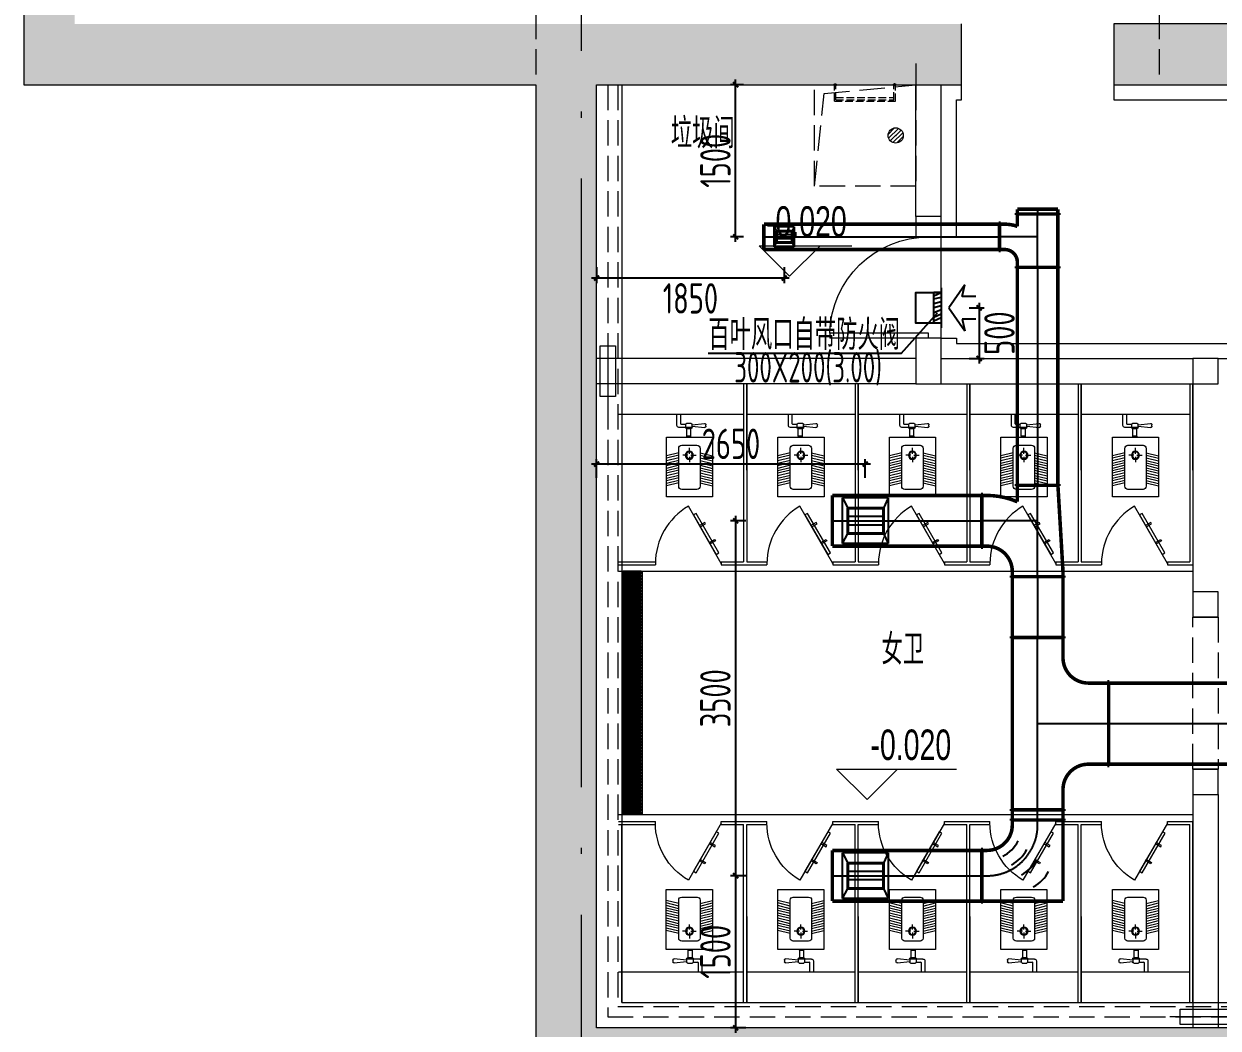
# Model space of a CAD drawing. Extents: x 4 to 13611208, y -605838 to 574722.
# Drawn here: x 12957510 to 12969289, y 414299 to 424202 of the extents above; entities that cross this region are included whole.
import ezdxf

# ---------------------------------------------------------------- set-up
doc = ezdxf.new("R2010")
doc.units = 0
doc.header["$LTSCALE"] = 1000
doc.header["$MEASUREMENT"] = 0
for name, pattern in [('CENTER2', [28.575, 19.05, -3.175, 3.175, -3.175]), ('DASH', [0.35, 0.25, -0.1]), ('DOTE', [2.42, 2, -0.2, 0.02, -0.2])]:
    doc.linetypes.add(name, pattern=pattern)
for name, color, linetype, lineweight in [('1-卫生间-设备', 8, 'Continuous', 13), ('建筑底图', 8, 'Continuous', 13), ('预埋件', 8, 'Continuous', 5)]:
    doc.layers.add(name, color=color, linetype=linetype, lineweight=lineweight)
for name, color, linetype in [('DUCT-X-P中心线', 5, 'CENTER2'), ('DUCT-X-P标注', 7, 'Continuous'), ('DUCT-X-P法兰', 2, 'Continuous'), ('DUCT-X-P管', 31, 'Continuous'), ('DUCT-X-P管端线', 2, 'Continuous'), ('DUCT-X-P风口', 7, 'Continuous'), ('DUCT-X-S风口', 7, 'Continuous'), ('洁具', 253, 'Continuous')]:
    doc.layers.add(name, color=color, linetype=linetype)
doc.styles.add('du', font='gbenor.shx', dxfattribs={"width": 0.8, "bigfont": 'hztxt.shx'})
doc.styles.add('rs9-hz', font='rs9.shx', dxfattribs={"width": 0.7, "height": 3.5, "bigfont": 'hztxt.shx'})
doc.dimstyles.new('67', dxfattribs={"dimscale": 100, "dimtxt": 3, "dimasz": 0.5, "dimexe": 0.5, "dimexo": 2, "dimgap": 0.5, "dimtad": 2, "dimdec": 0, "dimrnd": 5, "dimzin": 0, "dimdsep": 46, "dimtxsty": 'du', "dimblk": 'ARCHTICK', "dimcen": 0, "dimdle": 0.5, "dimclrd": 256, "dimclre": 256, "dimclrt": 256, "dimazin": 0, "dimtfac": 1, "dimtdec": 0, "dimtix": 1, "dimtmove": 2, "dimatfit": 3, "dimfxl": 100, "dimtolj": 1, "dimtzin": 0, "dimlwd": -1, "dimlwe": -1, "dimarcsym": 0})
pattern_1 = [(45, (0, 0), (-176.7766953, 176.7766953), []), (50, (0, 0), (717.260183, -62.752135), [75, -825]), (355, (0, 0), (-138.751334, 752.192134), [60, -660]), (100.4514, (59.8, -5.2), (578.50938, 689.439542), [63.74019, -701.14211]), (46.1842, (0, 200), (1067.24105, -165.519014), [112.5, -1237.5]), (96.6356, (88.9, 186.2), (934.66271, 974.11787), [95.61029, -1051.713]), (351.1842, (0, 200), (934.66195, 974.1186), [90, -990]), (21, (100, 150), (596.907052, -402.61889), [75, -825]), (326, (100, 150), (243.31533, 725.150045), [60, -660]), (71.4514, (149.74, 116.45), (840.22263, 322.530497), [63.74019, -701.14211]), (37.5, (0, 0), (12.1598553, 332.893854), [0, -652, 0, -670, 0, -662.5]), (7.5, (0, 0), (263.069537, 394.411712), [0, -382, 0, -637, 0, -252.5]), (327.5, (-223, 0), (533.822436, -22.554872), [0, -250, 0, -780, 0, -1035]), (317.5, (-323, 0), (583.18617, 100.104982), [0, -325, 0, -518, 0, -735])]

# ---------------------------------------------------------------- blocks, each defined once
blk = doc.blocks.new('dxg')
at = {"layer": '预埋件', "color": 8}
blk.add_line((12400100, -4150605), (12400800, -4150605), dxfattribs=at)
blk.add_lwpolyline([(12400200, -4150680), (12400200, -4150530), (12400700, -4150530), (12400700, -4150680), (12400200, -4150680)], dxfattribs=at)
blk = doc.blocks.new('eresf')
at = {"color": 8, "linetype": 'DASH', "ltscale": 0.3}
for p, q in [((898125, 291228), (898125, 291381)), ((898139, 291241), (898139, 291381)), ((898711, 291241), (898711, 291381)), ((898725, 291228), (898725, 291381)), ((898125, 291228), (898725, 291228)), ((898139, 291263), (898711, 291263)), ((898139, 291241), (898711, 291241))]:
    blk.add_line(p, q, dxfattribs=at)
at = {"color": 8, "linetype": 'DASH'}
for centre in [(898132, 291388), (898718, 291389)]:
    blk.add_circle(centre, 10.5, dxfattribs=at)
blk = doc.blocks.new('$lvtry$00000171')
for p, q in [((-74, 11), (-11, 74)), ((-70, -27), (27, 70)), ((-53, -53), (53, 53)), ((-27, -70), (70, 27)), ((11, -74), (74, -11))]:
    blk.add_line(p, q)
blk.add_circle((0, 0), 75)
blk.add_point((0, 0))
blk = doc.blocks.new('蹲便器')
at = {"layer": '洁具', "color": 8, "lineweight": 5}
for p, q in [((-75519, -530037), (-75549, -529914)), ((-75494, -530037), (-75524, -529914)), ((-75468, -530037), (-75498, -529914)), ((-75444, -530037), (-75474, -529914)), ((-75419, -530037), (-75449, -529914)), ((-75394, -530037), (-75424, -529914)), ((-75370, -530037), (-75400, -529914)), ((-75345, -530037), (-75375, -529914)), ((-75320, -530037), (-75350, -529914)), ((-75296, -530037), (-75326, -529914)), ((-75271, -530037), (-75301, -529914)), ((-75246, -530037), (-75276, -529914)), ((-75222, -530037), (-75252, -529914)), ((-74959, -530115), (-74972, -529993)), ((-74960, -529979), (-74945, -529979)), ((-74945, -530115), (-74932, -529993)), ((-75261, -530142), (-75313, -530142)), ((-75246, -530127), (-75246, -530075)), ((-75246, -530157), (-75246, -530208)), ((-75232, -530142), (-75173, -530142)), ((-75064, -530134), (-75064, -530162)), ((-75058, -530127), (-74983, -530127)), ((-75058, -530127), (-75058, -530168)), ((-75058, -530168), (-74983, -530168)), ((-74983, -530171), (-74983, -530124)), ((-74973, -530115), (-74942, -530115)), ((-74973, -530115), (-74973, -530181)), ((-74932, -530124), (-74932, -530171)), ((-75519, -530247), (-75549, -530369)), ((-75494, -530247), (-75524, -530369)), ((-75468, -530247), (-75498, -530369)), ((-75444, -530247), (-75474, -530369)), ((-75419, -530247), (-75449, -530369)), ((-75394, -530247), (-75424, -530369)), ((-75370, -530247), (-75400, -530369)), ((-75345, -530247), (-75375, -530369)), ((-75320, -530247), (-75350, -530369)), ((-75296, -530247), (-75326, -530369)), ((-75271, -530247), (-75301, -530369)), ((-75246, -530247), (-75276, -530369)), ((-75222, -530247), (-75252, -530369)), ((-74942, -530181), (-74973, -530181)), ((-74972, -530181), (-74972, -530246)), ((-74952, -530265), (-74842, -530265)), ((-74942, -530181), (-74942, -530221)), ((-74936, -530227), (-74842, -530227))]:
    blk.add_line(p, q, dxfattribs=at)
blk.add_lwpolyline([(-75657, -529914), (-75657, -530369), (-75067, -530369), (-75067, -529914)], close=True, dxfattribs=at)
blk.add_lwpolyline([(-75582, -530067), (-75582, -530217, 0.414214), (-75552, -530247), (-75177, -530247, 0.414214), (-75147, -530217), (-75147, -530067, 0.414214), (-75177, -530037), (-75552, -530037, 0.414214)], format="xyb", close=True, dxfattribs=at)
for radius in [40, 31.7]:
    blk.add_circle((-75246, -530142), radius, dxfattribs=at)
for centre, radius, start, end in [((-74960, -529992), 12.8, 90, 185.6498), ((-74945, -529992), 12.8, 354.3502, 90), ((-75058, -530134), 6.4, 90, 180), ((-75058, -530162), 6.4, 180, 270), ((-74973, -530124), 9.6, 90, 180), ((-74973, -530171), 9.6, 180, 270), ((-74942, -530124), 9.6, 0, 90), ((-74942, -530171), 9.6, 270, 0), ((-74952, -530246), 19.2, 180, 270), ((-74936, -530221), 6.4, 180, 270)]:
    blk.add_arc(centre, radius, start, end, dxfattribs=at)
blk = doc.blocks.new('厕所衣钩01')
at = {"layer": '1-卫生间-设备', "color": 75}
for points in [[(41869, 41156), (41869, 41126), (42319, 41126), (42319, 41156)], [(41989, 41186), (41989, 41126), (42004, 41126), (42004, 41186)], [(42199, 41186), (42199, 41126), (42184, 41126), (42184, 41186)]]:
    blk.add_lwpolyline(points, close=True, dxfattribs=at)
blk = doc.blocks.new('$DorLib2D$00000001')
for p, q in [((0.45, 0.975), (0.5, 0.975)), ((0.45, 0), (0.45, 0.975)), ((0.5, 0), (0.5, 0.975)), ((0.5, 0), (0.45, 0))]:
    blk.add_line(p, q)
at = {"lineweight": 13}
blk.add_arc((0.475, 0), 0.975, 91.4693, 180, dxfattribs=at)
blk = doc.blocks.new('3号出入口附属')
at = {"layer": '建筑底图'}
h = blk.add_hatch(dxfattribs=at)
h.set_pattern_fill('钢筋混凝土', color=256, scale=100, style=0)
h.set_pattern_definition(pattern_1)
h.paths.add_polyline_path([(11939104.3, 290868.3), (11939104.3, 291468.3), (11907705.3, 291468.3), (11907705.3, 283768.3), (11916954.3, 283768.3), (11916954.3, 284368.3), (11908205.3, 284368.3), (11908205.3, 290868.3)])
h = blk.add_hatch(dxfattribs=at)
h.set_pattern_fill('钢筋混凝土', color=256, scale=100, style=0)
h.set_pattern_definition(pattern_1)
h.paths.add_polyline_path([(11918454.3, 284368.3), (11918454.3, 283768.3), (11939704.3, 283768.3), (11939704.3, 284368.3)])
h = blk.add_hatch(dxfattribs=at)
h.set_pattern_fill('钢筋混凝土', color=8, scale=100, style=0)
h.set_pattern_definition(pattern_1)
h.paths.add_polyline_path([(11912754.3, 283768.3), (11912754.3, 273868.3), (11932334.3, 273868.3), (11932334.3, 272018.3), (11930772.1, 272018.3), (11930772.1, 271318.3), (11932934.3, 271318.3), (11932934.3, 275968.3), (11938354.3, 275968.3), (11938354.3, 275468.3), (11939104.3, 275468.3), (11939104.3, 271318.3), (11939704.3, 271318.3), (11939704.3, 276068.3), (11938954.3, 276068.3), (11938954.3, 280468.3), (11939704.3, 280468.3), (11939704.3, 281068.3), (11938354.3, 281068.3), (11938354.3, 276568.3), (11932434.3, 276568.3), (11932434.3, 274468.3), (11913354.3, 274468.3), (11913354.3, 283768.3)])
at = {"layer": '建筑底图', "linetype": 'DOTE', "ltscale": 3}
blk.add_line((11913204.3, 269583), (11913204.3, 294100), dxfattribs=at)
at = {"layer": '建筑底图'}
for p, q in [((11907705.3, 291468.3), (11907705.3, 283768.3)), ((11916954.3, 283768.3), (11916954.3, 284368.3)), ((11939704.3, 284368.3), (11918454.3, 284368.3)), ((11918454.3, 284368.3), (11918454.3, 283768.3)), ((11916504.3, 283979.1), (11916504.3, 283665.6)), ((11907705.3, 283768.3), (11912754.3, 283768.3)), ((11912754.3, 283768.3), (11912754.3, 273868.3)), ((11913354.3, 274468.3), (11913354.3, 283768.3)), ((11913354.3, 283768.3), (11916954.3, 283768.3)), ((11916504.3, 282468.3), (11916504.3, 283768.3)), ((11916504.3, 283768.3), (11916754.3, 283768.3)), ((11916754.3, 282468.3), (11916754.3, 283768.3)), ((11918454.3, 283768.3), (11939704.3, 283768.3)), ((11916754.3, 282468.3), (11916504.3, 282468.3)), ((11916504.3, 282468.3), (11916504.3, 282268.3)), ((11916754.3, 282268.3), (11916754.3, 282468.3)), ((11916504.3, 282268.3), (11916754.3, 282268.3)), ((11916754.3, 281268.3), (11916754.3, 282268.3)), ((11916504.3, 281268.3), (11916504.3, 280818.3)), ((11916754.3, 281268.3), (11916504.3, 281268.3)), ((11916754.3, 280818.3), (11916754.3, 281268.3)), ((11916504.3, 281068.3), (11913354.3, 281068.3)), ((11913354.3, 280818.3), (11913354.3, 281068.3)), ((11916754.3, 281068.3), (11919234.3, 281068.3)), ((11919234.3, 281068.3), (11919234.3, 280818.3)), ((11919484.3, 281068.3), (11919234.3, 281068.3)), ((11919484.3, 280818.3), (11919484.3, 281068.3)), ((11919484.3, 281068.3), (11920484.3, 281068.3)), ((11916504.3, 280818.3), (11913354.3, 280818.3)), ((11914804.3, 280818.3), (11914804.3, 279063.3)), ((11914834.3, 280818.3), (11914834.3, 279063.3)), ((11914834.3, 280818.3), (11914834.3, 279063.3)), ((11915904.3, 280818.3), (11915904.3, 279063.3)), ((11915934.3, 280818.3), (11915934.3, 279063.3)), ((11915934.3, 280818.3), (11915934.3, 279063.3)), ((11916504.3, 280818.3), (11916754.3, 280818.3)), ((11916754.3, 280818.3), (11919234.3, 280818.3)), ((11917004.3, 280818.3), (11917004.3, 279063.3)), ((11917034.3, 280818.3), (11917034.3, 279063.3)), ((11917034.3, 280818.3), (11917034.3, 279063.3)), ((11918104.3, 280818.3), (11918104.3, 279063.3)), ((11918134.3, 280818.3), (11918134.3, 279063.3)), ((11918134.3, 280818.3), (11918134.3, 279063.3)), ((11919204.3, 280818.3), (11919204.3, 279063.3)), ((11919234.3, 280818.3), (11919234.3, 279033.3)), ((11919234.3, 280818.3), (11919234.3, 278768.3)), ((11919234.3, 280818.3), (11919484.3, 280818.3)), ((11914804.3, 280518.3), (11913569.3, 280518.3)), ((11915904.3, 280518.3), (11914834.3, 280518.3)), ((11917004.3, 280518.3), (11915934.3, 280518.3)), ((11918104.3, 280518.3), (11917034.3, 280518.3)), ((11919204.3, 280518.3), (11918134.3, 280518.3)), ((11913569.3, 279063.3), (11913934.3, 279063.3)), ((11913934.3, 279063.3), (11913934.3, 279033.3)), ((11914584.3, 279063.3), (11914804.3, 279063.3)), ((11914584.3, 279063.3), (11914584.3, 279033.3)), ((11914834.3, 279063.3), (11914984.3, 279063.3)), ((11914834.3, 279063.3), (11915034.3, 279063.3)), ((11915034.3, 279063.3), (11915034.3, 279033.3)), ((11915684.3, 279063.3), (11915904.3, 279063.3)), ((11915684.3, 279063.3), (11915684.3, 279033.3)), ((11915934.3, 279063.3), (11916084.3, 279063.3)), ((11915934.3, 279063.3), (11916134.3, 279063.3)), ((11916134.3, 279063.3), (11916134.3, 279033.3)), ((11916784.3, 279063.3), (11917004.3, 279063.3)), ((11916784.3, 279063.3), (11916784.3, 279033.3)), ((11917034.3, 279063.3), (11917184.3, 279063.3)), ((11917034.3, 279063.3), (11917234.3, 279063.3)), ((11917234.3, 279063.3), (11917234.3, 279033.3)), ((11917884.3, 279063.3), (11918104.3, 279063.3)), ((11917884.3, 279063.3), (11917884.3, 279033.3)), ((11918134.3, 279063.3), (11918284.3, 279063.3)), ((11918134.3, 279063.3), (11918334.3, 279063.3)), ((11918334.3, 279063.3), (11918334.3, 279033.3)), ((11918984.3, 279063.3), (11919204.3, 279063.3)), ((11918984.3, 279063.3), (11918984.3, 279033.3)), ((11913569.3, 279033.3), (11913934.3, 279033.3)), ((11919234.3, 278968.3), (11913569.3, 278968.3)), ((11914584.3, 279033.3), (11914784.3, 279033.3)), ((11914754.3, 279033.3), (11914984.3, 279033.3)), ((11914804.3, 279033.3), (11915034.3, 279033.3)), ((11915684.3, 279033.3), (11915884.3, 279033.3)), ((11915854.3, 279033.3), (11916084.3, 279033.3)), ((11915904.3, 279033.3), (11916134.3, 279033.3)), ((11916784.3, 279033.3), (11916984.3, 279033.3)), ((11916954.3, 279033.3), (11917184.3, 279033.3)), ((11917004.3, 279033.3), (11917234.3, 279033.3)), ((11917884.3, 279033.3), (11918084.3, 279033.3)), ((11918054.3, 279033.3), (11918284.3, 279033.3)), ((11918104.3, 279033.3), (11918334.3, 279033.3)), ((11918984.3, 279033.3), (11919234.3, 279033.3)), ((11919234.3, 278768.3), (11919234.3, 278518.3)), ((11919484.3, 278768.3), (11919234.3, 278768.3)), ((11919484.3, 278518.3), (11919484.3, 278768.3)), ((11919234.3, 278518.3), (11919484.3, 278518.3)), ((11919234.3, 277018.3), (11919234.3, 276768.3)), ((11919484.3, 277018.3), (11919234.3, 277018.3)), ((11919484.3, 276768.3), (11919484.3, 277018.3)), ((11919234.3, 276768.3), (11919484.3, 276768.3)), ((11919234.3, 276768.3), (11919234.3, 274468.3)), ((11919484.3, 276768.3), (11919484.3, 274468.3)), ((11919234.3, 276568.3), (11913569.3, 276568.3)), ((11913569.3, 276503.3), (11913934.3, 276503.3)), ((11913569.3, 276473.3), (11913884.3, 276473.3)), ((11913569.3, 276473.3), (11913934.3, 276473.3)), ((11913604.3, 274718.3), (11913604.3, 276473.3)), ((11913934.3, 276473.3), (11913934.3, 276503.3)), ((11914584.3, 276503.3), (11914784.3, 276503.3)), ((11914584.3, 276473.3), (11914584.3, 276503.3)), ((11914584.3, 276473.3), (11914804.3, 276473.3)), ((11914754.3, 276503.3), (11914984.3, 276503.3)), ((11914804.3, 276503.3), (11915034.3, 276503.3)), ((11914804.3, 274718.3), (11914804.3, 276473.3)), ((11914834.3, 274718.3), (11914834.3, 276473.3)), ((11914834.3, 276473.3), (11914984.3, 276473.3)), ((11914834.3, 274718.3), (11914834.3, 276473.3)), ((11914834.3, 276473.3), (11915034.3, 276473.3)), ((11915034.3, 276473.3), (11915034.3, 276503.3)), ((11915684.3, 276503.3), (11915884.3, 276503.3)), ((11915684.3, 276473.3), (11915684.3, 276503.3)), ((11915684.3, 276473.3), (11915904.3, 276473.3)), ((11915854.3, 276503.3), (11916084.3, 276503.3)), ((11915904.3, 276503.3), (11916134.3, 276503.3)), ((11915904.3, 274718.3), (11915904.3, 276473.3)), ((11915934.3, 274718.3), (11915934.3, 276473.3)), ((11915934.3, 276473.3), (11916084.3, 276473.3)), ((11915934.3, 274718.3), (11915934.3, 276473.3)), ((11915934.3, 276473.3), (11916134.3, 276473.3)), ((11916134.3, 276473.3), (11916134.3, 276503.3)), ((11916784.3, 276503.3), (11916984.3, 276503.3)), ((11916784.3, 276473.3), (11916784.3, 276503.3)), ((11916784.3, 276473.3), (11917004.3, 276473.3)), ((11916954.3, 276503.3), (11917184.3, 276503.3)), ((11917004.3, 276503.3), (11917234.3, 276503.3)), ((11917004.3, 274718.3), (11917004.3, 276473.3)), ((11917034.3, 274718.3), (11917034.3, 276473.3)), ((11917034.3, 276473.3), (11917184.3, 276473.3)), ((11917034.3, 274718.3), (11917034.3, 276473.3)), ((11917034.3, 276473.3), (11917234.3, 276473.3)), ((11917234.3, 276473.3), (11917234.3, 276503.3)), ((11917884.3, 276503.3), (11918084.3, 276503.3)), ((11917884.3, 276473.3), (11917884.3, 276503.3)), ((11917884.3, 276473.3), (11918104.3, 276473.3)), ((11918054.3, 276503.3), (11918284.3, 276503.3)), ((11918104.3, 276503.3), (11918334.3, 276503.3)), ((11918104.3, 274718.3), (11918104.3, 276473.3)), ((11918134.3, 274718.3), (11918134.3, 276473.3)), ((11918134.3, 276473.3), (11918284.3, 276473.3)), ((11918134.3, 274718.3), (11918134.3, 276473.3)), ((11918134.3, 276473.3), (11918334.3, 276473.3)), ((11918334.3, 276473.3), (11918334.3, 276503.3)), ((11918984.3, 276503.3), (11919184.3, 276503.3)), ((11918984.3, 276473.3), (11918984.3, 276503.3)), ((11918984.3, 276473.3), (11919204.3, 276473.3)), ((11919154.3, 276503.3), (11919234.3, 276503.3)), ((11919204.3, 274718.3), (11919204.3, 276473.3)), ((11914804.3, 275018.3), (11913569.3, 275018.3)), ((11915904.3, 275018.3), (11914834.3, 275018.3)), ((11917004.3, 275018.3), (11915934.3, 275018.3)), ((11918104.3, 275018.3), (11917034.3, 275018.3)), ((11919204.3, 275018.3), (11918134.3, 275018.3)), ((11932434.3, 274468.3), (11913354.3, 274468.3)), ((11919484.3, 274468.3), (11919234.3, 274468.3))]:
    blk.add_line(p, q, dxfattribs=at)
at = {"layer": '建筑底图', "linetype": 'DASH'}
for p, q in [((11912754.3, 291468.3), (11912754.3, 283768.3)), ((11918904.3, 291468.3), (11918904.3, 283768.3)), ((11919484.3, 278518.3), (11919234.3, 278518.3)), ((11919234.3, 277018.3), (11919484.3, 277018.3))]:
    blk.add_line(p, q, dxfattribs=at)
at = {"layer": '建筑底图', "color": 8}
for p, q in [((11915258.3, 281879.8), (11914958.3, 282179.8)), ((11914958.3, 282179.8), (11915872.7, 282179.8)), ((11915258.3, 281879.8), (11915558.3, 282179.8)), ((11916021.3, 276720.2), (11915721.3, 277020.2)), ((11915721.3, 277020.2), (11916902.9, 277020.2)), ((11916021.3, 276720.2), (11916321.3, 277020.2))]:
    blk.add_line(p, q, dxfattribs=at)
at = {"layer": '建筑底图', "ltscale": 3}
for p, q in [((11916904.3, 281268.3), (11916904.3, 281218.3)), ((11916904.3, 281218.3), (11920719.3, 281218.3)), ((11914834.3, 279968.3), (11914834.3, 280818.3)), ((11914834.3, 280168.3), (11914834.3, 280818.3)), ((11915934.3, 279968.3), (11915934.3, 280818.3)), ((11915934.3, 280168.3), (11915934.3, 280818.3)), ((11917034.3, 279968.3), (11917034.3, 280818.3)), ((11917034.3, 280168.3), (11917034.3, 280818.3)), ((11918134.3, 279968.3), (11918134.3, 280818.3)), ((11918134.3, 280168.3), (11918134.3, 280818.3)), ((11919234.3, 279968.3), (11919234.3, 280818.3)), ((11919234.3, 280818.3), (11919234.3, 279063.3)), ((11919234.3, 280168.3), (11919234.3, 280818.3)), ((11919234.3, 274718.3), (11919234.3, 276503.3)), ((11919234.3, 274718.3), (11919234.3, 276473.3)), ((11914834.3, 275568.3), (11914834.3, 274718.3)), ((11915934.3, 275568.3), (11915934.3, 274718.3)), ((11917034.3, 275568.3), (11917034.3, 274718.3)), ((11918134.3, 275568.3), (11918134.3, 274718.3)), ((11919234.3, 275568.3), (11919234.3, 274718.3)), ((11914834.3, 275368.3), (11914834.3, 274718.3)), ((11915934.3, 275368.3), (11915934.3, 274718.3)), ((11917034.3, 275368.3), (11917034.3, 274718.3)), ((11918134.3, 275368.3), (11918134.3, 274718.3)), ((11919234.3, 275368.3), (11919234.3, 274718.3))]:
    blk.add_line(p, q, dxfattribs=at)
at = {"layer": '建筑底图', "linetype": 'ByBlock'}
for p, q in [((11913604.3, 278968.3), (11913604.3, 276568.3)), ((11913804.3, 278968.3), (11913804.3, 276568.3))]:
    blk.add_line(p, q, dxfattribs=at)
at = {"layer": '建筑底图', "color": 8, "linetype": 'DASH'}
for points in [[(11913464.3, 283768.3), (11913464.3, 274578.3), (11932434.3, 274578.3)], [(11913564.3, 283768.3), (11913564.3, 274678.3), (11932434.3, 274678.3)]]:
    blk.add_lwpolyline(points, dxfattribs=at)
at = {"layer": '建筑底图', "color": 8, "ltscale": 3}
blk.add_lwpolyline([(11913604.3, 283768.3), (11913604.3, 274718.3), (11932434.3, 274718.3)], dxfattribs=at)
at = {"layer": '建筑底图', "linetype": 'DASH'}
for points in [[(11915504.3, 282768.3), (11915504.3, 283768.3), (11916504.3, 283768.3), (11916504.3, 282768.3), (11915504.3, 282768.3)], [(11915504.3, 282768.3), (11915599.5, 283682.6), (11916504.3, 283768.3)]]:
    blk.add_lwpolyline(points, dxfattribs=at)
at = {"layer": '建筑底图', "ltscale": 3}
for points in [[(11916754.3, 282268.3), (11916904.3, 282268.3), (11916904.3, 283618.3), (11916954.3, 283618.3), (11916954.3, 283768.3)], [(11918454.3, 283768.3), (11918454.3, 283618.3), (11939954.3, 283618.3)], [(11916754.3, 281268.3), (11916904.3, 281268.3)]]:
    blk.add_lwpolyline(points, dxfattribs=at)
at = {"layer": '建筑底图'}
for points in [[(11914584.3, 279048.3), (11914259.3, 279611.2, 0.2679492), (11913934.3, 279048.3)], [(11915684.3, 279048.3), (11915359.3, 279611.2, 0.2679492), (11915034.3, 279048.3)], [(11916784.3, 279048.3), (11916459.3, 279611.2, 0.2679492), (11916134.3, 279048.3)], [(11917884.3, 279048.3), (11917559.3, 279611.2, 0.2679492), (11917234.3, 279048.3)], [(11918984.3, 279048.3), (11918659.3, 279611.2, 0.2679492), (11918334.3, 279048.3)], [(11914584.3, 276488.3), (11914259.3, 275925.4, -0.2679492), (11913934.3, 276488.3)], [(11915684.3, 276488.3), (11915359.3, 275925.4, -0.2679492), (11915034.3, 276488.3)], [(11916784.3, 276488.3), (11916459.3, 275925.4, -0.2679492), (11916134.3, 276488.3)], [(11917884.3, 276488.3), (11917559.3, 275925.4, -0.2679492), (11917234.3, 276488.3)], [(11918984.3, 276488.3), (11918659.3, 275925.4, -0.2679492), (11918334.3, 276488.3)]]:
    blk.add_lwpolyline(points, format="xyb", dxfattribs=at)
at = {"layer": '建筑底图', "color": 8, "linetype": 'ByBlock', "lineweight": -3}
for points in [[(11913792.7, 278967.4), (11913615.9, 278967.4), (11913615.9, 278952.1), (11913792.7, 278952.1)], [(11913792.7, 278967.4), (11913615.9, 278967.4), (11913615.9, 278952.1), (11913792.7, 278952.1)], [(11913792.7, 278937.1), (11913615.9, 278937.1), (11913615.9, 278921.7), (11913792.7, 278921.7)], [(11913792.7, 278906.7), (11913615.9, 278906.7), (11913615.9, 278891.4), (11913792.7, 278891.4)], [(11913792.7, 278906.7), (11913615.9, 278906.7), (11913615.9, 278891.4), (11913792.7, 278891.4)], [(11913792.7, 278876.4), (11913615.9, 278876.4), (11913615.9, 278861), (11913792.7, 278861)], [(11913792.7, 278846), (11913615.9, 278846), (11913615.9, 278830.7), (11913792.7, 278830.7)], [(11913792.7, 278846), (11913615.9, 278846), (11913615.9, 278830.7), (11913792.7, 278830.7)], [(11913792.7, 278815.7), (11913615.9, 278815.7), (11913615.9, 278800.3), (11913792.7, 278800.3)], [(11913792.7, 278785.3), (11913615.9, 278785.3), (11913615.9, 278770), (11913792.7, 278770)], [(11913792.7, 278785.3), (11913615.9, 278785.3), (11913615.9, 278770), (11913792.7, 278770)], [(11913792.7, 278755), (11913615.9, 278755), (11913615.9, 278739.6), (11913792.7, 278739.6)], [(11913792.7, 278724.6), (11913615.9, 278724.6), (11913615.9, 278709.2), (11913792.7, 278709.2)], [(11913792.7, 278724.6), (11913615.9, 278724.6), (11913615.9, 278709.2), (11913792.7, 278709.2)], [(11913792.7, 278694.2), (11913615.9, 278694.2), (11913615.9, 278678.9), (11913792.7, 278678.9)], [(11913792.7, 278663.9), (11913615.9, 278663.9), (11913615.9, 278648.5), (11913792.7, 278648.5)], [(11913792.7, 278663.9), (11913615.9, 278663.9), (11913615.9, 278648.5), (11913792.7, 278648.5)], [(11913792.7, 278633.5), (11913615.9, 278633.5), (11913615.9, 278618.2), (11913792.7, 278618.2)], [(11913792.7, 278603.2), (11913615.9, 278603.2), (11913615.9, 278587.8), (11913792.7, 278587.8)], [(11913792.7, 278603.2), (11913615.9, 278603.2), (11913615.9, 278587.8), (11913792.7, 278587.8)], [(11913792.7, 278572.8), (11913615.9, 278572.8), (11913615.9, 278557.5), (11913792.7, 278557.5)], [(11913792.7, 278542.5), (11913615.9, 278542.5), (11913615.9, 278527.1), (11913792.7, 278527.1)], [(11913792.7, 278542.5), (11913615.9, 278542.5), (11913615.9, 278527.1), (11913792.7, 278527.1)], [(11913792.7, 278512.1), (11913615.9, 278512.1), (11913615.9, 278496.8), (11913792.7, 278496.8)], [(11913792.7, 278481.8), (11913615.9, 278481.8), (11913615.9, 278466.4), (11913792.7, 278466.4)], [(11913792.7, 278481.8), (11913615.9, 278481.8), (11913615.9, 278466.4), (11913792.7, 278466.4)], [(11913792.7, 278451.4), (11913615.9, 278451.4), (11913615.9, 278436.1), (11913792.7, 278436.1)], [(11913792.7, 278421.1), (11913615.9, 278421.1), (11913615.9, 278405.7), (11913792.7, 278405.7)], [(11913792.7, 278421.1), (11913615.9, 278421.1), (11913615.9, 278405.7), (11913792.7, 278405.7)], [(11913792.7, 278390.7), (11913615.9, 278390.7), (11913615.9, 278375.4), (11913792.7, 278375.4)], [(11913792.7, 278360.4), (11913615.9, 278360.4), (11913615.9, 278345), (11913792.7, 278345)], [(11913792.7, 278360.4), (11913615.9, 278360.4), (11913615.9, 278345), (11913792.7, 278345)], [(11913792.7, 278330), (11913615.9, 278330), (11913615.9, 278314.7), (11913792.7, 278314.7)], [(11913792.7, 278299.7), (11913615.9, 278299.7), (11913615.9, 278284.3), (11913792.7, 278284.3)], [(11913792.7, 278299.7), (11913615.9, 278299.7), (11913615.9, 278284.3), (11913792.7, 278284.3)], [(11913792.7, 278269.3), (11913615.9, 278269.3), (11913615.9, 278254), (11913792.7, 278254)], [(11913792.7, 278239), (11913615.9, 278239), (11913615.9, 278223.6), (11913792.7, 278223.6)], [(11913792.7, 278239), (11913615.9, 278239), (11913615.9, 278223.6), (11913792.7, 278223.6)], [(11913792.7, 278208.6), (11913615.9, 278208.6), (11913615.9, 278193.3), (11913792.7, 278193.3)], [(11913792.7, 278178.3), (11913615.9, 278178.3), (11913615.9, 278162.9), (11913792.7, 278162.9)], [(11913792.7, 278178.3), (11913615.9, 278178.3), (11913615.9, 278162.9), (11913792.7, 278162.9)], [(11913792.7, 278147.9), (11913615.9, 278147.9), (11913615.9, 278132.5), (11913792.7, 278132.5)], [(11913792.7, 278117.5), (11913615.9, 278117.5), (11913615.9, 278102.2), (11913792.7, 278102.2)], [(11913792.7, 278117.5), (11913615.9, 278117.5), (11913615.9, 278102.2), (11913792.7, 278102.2)], [(11913792.7, 278087.2), (11913615.9, 278087.2), (11913615.9, 278071.8), (11913792.7, 278071.8)], [(11913792.7, 278056.8), (11913615.9, 278056.8), (11913615.9, 278041.5), (11913792.7, 278041.5)], [(11913792.7, 278056.8), (11913615.9, 278056.8), (11913615.9, 278041.5), (11913792.7, 278041.5)], [(11913792.7, 278026.5), (11913615.9, 278026.5), (11913615.9, 278011.1), (11913792.7, 278011.1)], [(11913792.7, 277996.1), (11913615.9, 277996.1), (11913615.9, 277980.8), (11913792.7, 277980.8)], [(11913792.7, 277996.1), (11913615.9, 277996.1), (11913615.9, 277980.8), (11913792.7, 277980.8)], [(11913792.7, 277965.8), (11913615.9, 277965.8), (11913615.9, 277950.4), (11913792.7, 277950.4)], [(11913792.7, 277935.4), (11913615.9, 277935.4), (11913615.9, 277920.1), (11913792.7, 277920.1)], [(11913792.7, 277935.4), (11913615.9, 277935.4), (11913615.9, 277920.1), (11913792.7, 277920.1)], [(11913792.7, 277905.1), (11913615.9, 277905.1), (11913615.9, 277889.7), (11913792.7, 277889.7)], [(11913792.7, 277874.7), (11913615.9, 277874.7), (11913615.9, 277859.4), (11913792.7, 277859.4)], [(11913792.7, 277874.7), (11913615.9, 277874.7), (11913615.9, 277859.4), (11913792.7, 277859.4)], [(11913792.7, 277844.4), (11913615.9, 277844.4), (11913615.9, 277829), (11913792.7, 277829)], [(11913792.7, 277814), (11913615.9, 277814), (11913615.9, 277798.7), (11913792.7, 277798.7)], [(11913792.7, 277814), (11913615.9, 277814), (11913615.9, 277798.7), (11913792.7, 277798.7)], [(11913792.7, 277783.7), (11913615.9, 277783.7), (11913615.9, 277768.3), (11913792.7, 277768.3)], [(11913792.7, 277753.3), (11913615.9, 277753.3), (11913615.9, 277738), (11913792.7, 277738)], [(11913792.7, 277753.3), (11913615.9, 277753.3), (11913615.9, 277738), (11913792.7, 277738)], [(11913792.7, 277723), (11913615.9, 277723), (11913615.9, 277707.6), (11913792.7, 277707.6)], [(11913792.7, 277692.6), (11913615.9, 277692.6), (11913615.9, 277677.3), (11913792.7, 277677.3)], [(11913792.7, 277692.6), (11913615.9, 277692.6), (11913615.9, 277677.3), (11913792.7, 277677.3)], [(11913792.7, 277662.3), (11913615.9, 277662.3), (11913615.9, 277646.9), (11913792.7, 277646.9)], [(11913792.7, 277631.9), (11913615.9, 277631.9), (11913615.9, 277616.5), (11913792.7, 277616.5)], [(11913792.7, 277631.9), (11913615.9, 277631.9), (11913615.9, 277616.5), (11913792.7, 277616.5)], [(11913792.7, 277601.5), (11913615.9, 277601.5), (11913615.9, 277586.2), (11913792.7, 277586.2)], [(11913792.7, 277571.2), (11913615.9, 277571.2), (11913615.9, 277555.8), (11913792.7, 277555.8)], [(11913792.7, 277571.2), (11913615.9, 277571.2), (11913615.9, 277555.8), (11913792.7, 277555.8)], [(11913792.7, 277540.8), (11913615.9, 277540.8), (11913615.9, 277525.5), (11913792.7, 277525.5)], [(11913792.7, 277510.5), (11913615.9, 277510.5), (11913615.9, 277495.1), (11913792.7, 277495.1)], [(11913792.7, 277510.5), (11913615.9, 277510.5), (11913615.9, 277495.1), (11913792.7, 277495.1)], [(11913792.7, 277480.1), (11913615.9, 277480.1), (11913615.9, 277464.8), (11913792.7, 277464.8)], [(11913792.7, 277449.8), (11913615.9, 277449.8), (11913615.9, 277434.4), (11913792.7, 277434.4)], [(11913792.7, 277449.8), (11913615.9, 277449.8), (11913615.9, 277434.4), (11913792.7, 277434.4)], [(11913792.7, 277419.4), (11913615.9, 277419.4), (11913615.9, 277404.1), (11913792.7, 277404.1)], [(11913792.7, 277389.1), (11913615.9, 277389.1), (11913615.9, 277373.7), (11913792.7, 277373.7)], [(11913792.7, 277389.1), (11913615.9, 277389.1), (11913615.9, 277373.7), (11913792.7, 277373.7)], [(11913792.7, 277358.7), (11913615.9, 277358.7), (11913615.9, 277343.4), (11913792.7, 277343.4)], [(11913792.7, 277328.4), (11913615.9, 277328.4), (11913615.9, 277313), (11913792.7, 277313)], [(11913792.7, 277328.4), (11913615.9, 277328.4), (11913615.9, 277313), (11913792.7, 277313)], [(11913792.7, 277298), (11913615.9, 277298), (11913615.9, 277282.7), (11913792.7, 277282.7)], [(11913792.7, 277267.7), (11913615.9, 277267.7), (11913615.9, 277252.3), (11913792.7, 277252.3)], [(11913792.7, 277267.7), (11913615.9, 277267.7), (11913615.9, 277252.3), (11913792.7, 277252.3)], [(11913792.7, 277237.3), (11913615.9, 277237.3), (11913615.9, 277222), (11913792.7, 277222)], [(11913792.7, 277207), (11913615.9, 277207), (11913615.9, 277191.6), (11913792.7, 277191.6)], [(11913792.7, 277207), (11913615.9, 277207), (11913615.9, 277191.6), (11913792.7, 277191.6)], [(11913792.7, 277176.6), (11913615.9, 277176.6), (11913615.9, 277161.3), (11913792.7, 277161.3)], [(11913792.7, 277146.3), (11913615.9, 277146.3), (11913615.9, 277130.9), (11913792.7, 277130.9)], [(11913792.7, 277146.3), (11913615.9, 277146.3), (11913615.9, 277130.9), (11913792.7, 277130.9)], [(11913792.7, 277115.9), (11913615.9, 277115.9), (11913615.9, 277100.6), (11913792.7, 277100.6)], [(11913792.7, 277085.6), (11913615.9, 277085.6), (11913615.9, 277070.2), (11913792.7, 277070.2)], [(11913792.7, 277085.6), (11913615.9, 277085.6), (11913615.9, 277070.2), (11913792.7, 277070.2)], [(11913792.7, 277055.2), (11913615.9, 277055.2), (11913615.9, 277039.8), (11913792.7, 277039.8)], [(11913792.7, 277024.8), (11913615.9, 277024.8), (11913615.9, 277009.5), (11913792.7, 277009.5)], [(11913792.7, 277024.8), (11913615.9, 277024.8), (11913615.9, 277009.5), (11913792.7, 277009.5)], [(11913792.7, 276994.5), (11913615.9, 276994.5), (11913615.9, 276979.1), (11913792.7, 276979.1)], [(11913792.7, 276964.1), (11913615.9, 276964.1), (11913615.9, 276948.8), (11913792.7, 276948.8)], [(11913792.7, 276964.1), (11913615.9, 276964.1), (11913615.9, 276948.8), (11913792.7, 276948.8)], [(11913792.7, 276933.8), (11913615.9, 276933.8), (11913615.9, 276918.4), (11913792.7, 276918.4)], [(11913792.7, 276903.4), (11913615.9, 276903.4), (11913615.9, 276888.1), (11913792.7, 276888.1)], [(11913792.7, 276903.4), (11913615.9, 276903.4), (11913615.9, 276888.1), (11913792.7, 276888.1)], [(11913792.7, 276873.1), (11913615.9, 276873.1), (11913615.9, 276857.7), (11913792.7, 276857.7)], [(11913792.7, 276842.7), (11913615.9, 276842.7), (11913615.9, 276827.4), (11913792.7, 276827.4)], [(11913792.7, 276842.7), (11913615.9, 276842.7), (11913615.9, 276827.4), (11913792.7, 276827.4)], [(11913792.7, 276812.4), (11913615.9, 276812.4), (11913615.9, 276797), (11913792.7, 276797)], [(11913792.7, 276782), (11913615.9, 276782), (11913615.9, 276766.7), (11913792.7, 276766.7)], [(11913792.7, 276782), (11913615.9, 276782), (11913615.9, 276766.7), (11913792.7, 276766.7)], [(11913792.7, 276751.7), (11913615.9, 276751.7), (11913615.9, 276736.3), (11913792.7, 276736.3)], [(11913792.7, 276721.3), (11913615.9, 276721.3), (11913615.9, 276706), (11913792.7, 276706)], [(11913792.7, 276721.3), (11913615.9, 276721.3), (11913615.9, 276706), (11913792.7, 276706)], [(11913792.7, 276691), (11913615.9, 276691), (11913615.9, 276675.6), (11913792.7, 276675.6)], [(11913792.7, 276660.6), (11913615.9, 276660.6), (11913615.9, 276645.3), (11913792.7, 276645.3)], [(11913792.7, 276660.6), (11913615.9, 276660.6), (11913615.9, 276645.3), (11913792.7, 276645.3)], [(11913792.7, 276630.3), (11913615.9, 276630.3), (11913615.9, 276614.9), (11913792.7, 276614.9)], [(11913792.7, 276599.9), (11913615.9, 276599.9), (11913615.9, 276584.6), (11913792.7, 276584.6)], [(11913792.7, 276599.9), (11913615.9, 276599.9), (11913615.9, 276584.6), (11913792.7, 276584.6)]]:
    blk.add_lwpolyline(points, close=True, dxfattribs=at)
at = {"layer": '建筑底图', "linetype": 'DASH'}
blk.add_lwpolyline([(11919234.3, 278518.3), (11919484.3, 278518.3), (11919484.3, 277018.3), (11919234.3, 277018.3)], close=True, dxfattribs=at)
at = {"layer": '建筑底图'}
blk.add_blockref('eresf', (11017575.7, -7620.2), dxfattribs=at)
at = {"layer": '建筑底图', "rotation": 180}
for p in [(11916304.3, 283268.3), (11913704.3, 277768.3)]:
    blk.add_blockref('$lvtry$00000171', p, dxfattribs=at)
at = {"layer": '建筑底图', "ltscale": 3, "xscale": -1000, "yscale": 1000, "zscale": -1000, "rotation": 90.00000410642654}
blk.add_blockref('$DorLib2D$00000001', (11916629.3, 281768.3), dxfattribs=at)
at = {"layer": '建筑底图', "lineweight": -3}
for name, p, rotation in [('dxg', (16064069.6, 12681393), 270), ('厕所衣钩01', (11857758, 295222.5), 299.9999999999504), ('厕所衣钩01', (11858858, 295222.5), 299.9999999999504), ('厕所衣钩01', (11859958, 295222.5), 299.9999999999504), ('厕所衣钩01', (11861058, 295222.5), 299.9999999999504), ('厕所衣钩01', (11862158, 295222.5), 299.9999999999504), ('厕所衣钩01', (11899852.8, 333224.4), 240.0000000000611), ('厕所衣钩01', (11900952.8, 333224.4), 240.0000000000611), ('厕所衣钩01', (11902052.8, 333224.4), 240.0000000000611), ('厕所衣钩01', (11903152.8, 333224.4), 240.0000000000611), ('厕所衣钩01', (11904252.8, 333224.4), 240.0000000000611), ('dxg', (24319809.1, -3876026.9), 180)]:
    blk.add_blockref(name, p, dxfattribs=dict(at, rotation=rotation))
at = {"layer": '建筑底图', "color": 1, "linetype": 'ByBlock', "lineweight": -3, "xscale": -1}
for p, rotation in [((12444411.1, 355360.7), 270), ((12445511.1, 355360.7), 270), ((12446611.1, 355360.7), 270), ((12447711.1, 355360.7), 270), ((12448811.1, 355360.7), 270), ((11384127.5, 200175.9), 90), ((11385227.5, 200175.9), 90), ((11386327.5, 200175.9), 90), ((11387427.5, 200175.9), 90), ((11388527.5, 200175.9), 90)]:
    blk.add_blockref('蹲便器', p, dxfattribs=dict(at, rotation=rotation))
at = {"layer": '建筑底图', "color": 0, "style": 'rs9-hz', "width": 0.7}
for s, p in [('垃圾间', (11914085.9, 283140.7)), ('女卫', (11916164, 278050.2))]:
    blk.add_text(s, height=300, dxfattribs=at).set_placement(p)
at = {"layer": '建筑底图', "color": 8, "style": 'rs9-hz', "width": 0.7}
for p in [(11915025.2, 282269.8), (11916055.4, 277110.2)]:
    blk.add_text('-0.020', height=300, dxfattribs=at).set_placement(p)
blk = doc.blocks.new('_ArchTick')
at = {"color": 0, "linetype": 'ByBlock', "const_width": 0.4}
blk.add_lwpolyline([(-0.5, -0.5), (0.5, 0.5)], dxfattribs=at)
blk = doc.blocks.new('*D2311')
at = {"layer": 'DUCT-X-P标注', "transparency": 16777216}
for p, q in [((12964609, 423602), (12964480, 423602)), ((12964530, 422052), (12964530, 423652)), ((12964609, 422102), (12964480, 422102))]:
    blk.add_line(p, q, dxfattribs=at)
at = {"layer": 'DUCT-X-P标注', "transparency": 16777216, "xscale": 50, "yscale": 50, "zscale": 50}
for p, rotation in [((12964530, 423602), 90), ((12964530, 422102), 270)]:
    blk.add_blockref('_ArchTick', p, dxfattribs=dict(at, rotation=rotation))
at = {"layer": 'DUCT-X-P标注', "transparency": 16777216, "insert": (12964330, 422852), "char_height": 300, "attachment_point": 5, "rotation": 90, "style": 'du'}
blk.add_mtext('\\A1;1500', dxfattribs=at)
blk = doc.blocks.new('*D2312')
at = {"layer": 'DUCT-X-P标注', "transparency": 16777216}
for p, q in [((12964530, 419352), (12964530, 415752)), ((12964631, 419302), (12964480, 419302)), ((12964631, 415802), (12964480, 415802))]:
    blk.add_line(p, q, dxfattribs=at)
at = {"layer": 'DUCT-X-P标注', "transparency": 16777216, "xscale": 50, "yscale": 50, "zscale": 50}
for p, rotation in [((12964530, 419302), 90), ((12964530, 415802), 270)]:
    blk.add_blockref('_ArchTick', p, dxfattribs=dict(at, rotation=rotation))
at = {"layer": 'DUCT-X-P标注', "transparency": 16777216, "insert": (12964330, 417552), "char_height": 300, "attachment_point": 5, "rotation": 90, "style": 'du'}
blk.add_mtext('\\A1;3500', dxfattribs=at)
blk = doc.blocks.new('*D2313')
at = {"layer": 'DUCT-X-P标注', "transparency": 16777216}
for p, q in [((12964631, 415802), (12964480, 415802)), ((12964530, 415852), (12964530, 414252)), ((12964631, 414302), (12964480, 414302))]:
    blk.add_line(p, q, dxfattribs=at)
at = {"layer": 'DUCT-X-P标注', "transparency": 16777216, "xscale": 50, "yscale": 50, "zscale": 50}
for p, rotation in [((12964530, 415802), 90), ((12964530, 414302), 270)]:
    blk.add_blockref('_ArchTick', p, dxfattribs=dict(at, rotation=rotation))
at = {"layer": 'DUCT-X-P标注', "transparency": 16777216, "insert": (12964330, 415052), "char_height": 300, "attachment_point": 5, "rotation": 90, "style": 'du'}
blk.add_mtext('\\A1;1500', dxfattribs=at)
blk = doc.blocks.new('*D2314')
at = {"layer": 'DUCT-X-P标注', "transparency": 16777216}
for p, q in [((12965859, 419861), (12963109, 419861)), ((12963159, 419727), (12963159, 419911)), ((12965809, 419727), (12965809, 419911))]:
    blk.add_line(p, q, dxfattribs=at)
at = {"layer": 'DUCT-X-P标注', "transparency": 16777216, "xscale": 50, "yscale": 50, "zscale": 50, "rotation": 180}
blk.add_blockref('_ArchTick', (12963159, 419861), dxfattribs=at)
at = {"layer": 'DUCT-X-P标注', "transparency": 16777216, "xscale": 50, "yscale": 50, "zscale": 50}
blk.add_blockref('_ArchTick', (12965809, 419861), dxfattribs=at)
at = {"layer": 'DUCT-X-P标注', "transparency": 16777216, "insert": (12964484, 420061), "char_height": 300, "attachment_point": 5, "style": 'du'}
blk.add_mtext('\\A1;2650', dxfattribs=at)
blk = doc.blocks.new('*D2315')
at = {"layer": 'DUCT-X-P标注', "transparency": 16777216}
for p, q in [((12965059, 421695), (12963109, 421695)), ((12963159, 421802), (12963159, 421645)), ((12965009, 421802), (12965009, 421645))]:
    blk.add_line(p, q, dxfattribs=at)
at = {"layer": 'DUCT-X-P标注', "transparency": 16777216, "xscale": 50, "yscale": 50, "zscale": 50, "rotation": 180}
blk.add_blockref('_ArchTick', (12963159, 421695), dxfattribs=at)
at = {"layer": 'DUCT-X-P标注', "transparency": 16777216, "xscale": 50, "yscale": 50, "zscale": 50}
blk.add_blockref('_ArchTick', (12965009, 421695), dxfattribs=at)
at = {"layer": 'DUCT-X-P标注', "transparency": 16777216, "insert": (12964084, 421495), "char_height": 300, "attachment_point": 5, "style": 'du'}
blk.add_mtext('\\A1;1850', dxfattribs=at)
blk = doc.blocks.new('*D2383')
at = {"layer": 'DUCT-X-P标注', "transparency": 16777216}
for p, q in [((12966833, 421402), (12966982, 421402)), ((12966932, 421452), (12966932, 420852)), ((12966833, 420902), (12966982, 420902))]:
    blk.add_line(p, q, dxfattribs=at)
at = {"layer": 'DUCT-X-P标注', "transparency": 16777216, "xscale": 50, "yscale": 50, "zscale": 50}
for p, rotation in [((12966932, 421402), 90), ((12966932, 420902), 270)]:
    blk.add_blockref('_ArchTick', p, dxfattribs=dict(at, rotation=rotation))
at = {"layer": 'DUCT-X-P标注', "transparency": 16777216, "insert": (12967132, 421152), "char_height": 300, "attachment_point": 5, "rotation": 90, "style": 'du'}
blk.add_mtext('\\A1;500', dxfattribs=at)
blk = doc.blocks.new('$风口$00000108')
for p, q in [((-250, 135), (-190, 75)), ((-250, -135), (-250, 135)), ((250, 135), (200, 75)), ((250, 135), (250, -135)), ((200, 25), (-190, 25)), ((200, -25), (-190, -25)), ((-250, -135), (-190, -75)), ((250, -135), (-250, -135)), ((200, -75), (250, -135))]:
    blk.add_line(p, q)
at = {"linetype": 'Continuous'}
blk.add_line((250, 135), (-250, 135), dxfattribs=at)
at = {"lineweight": 40}
for p, q in [((-190, 75), (200, 75)), ((-190, -75), (-190, 75)), ((200, 75), (200, -75)), ((-190, -75), (200, -75))]:
    blk.add_line(p, q, dxfattribs=at)
blk = doc.blocks.new('$风口$00000149')
for p, q in [((0, -200), (0, 200)), ((0, 158), (100, 200)), ((100, 200), (0, 200)), ((100, 262), (100, -262)), ((408, 301), (200, 0)), ((373, 150), (408, 301)), ((0, 118), (100, 140)), ((0, 58), (100, 85)), ((0, 3), (100, 31)), ((200, 0), (408, -301)), ((552, 150), (373, 150)), ((0, -61), (100, -23)), ((0, -123), (100, -78)), ((100, -132), (0, -174)), ((552, -150), (373, -150)), ((373, -150), (408, -301)), ((100, -200), (0, -200))]:
    blk.add_line(p, q)

msp = doc.modelspace()

# ---------------------------------------------------------------- linework, layer by layer
at = {"layer": 'DUCT-X-P中心线'}
for p, q in [((12967508.7, 422374.7), (12967508.7, 422326.9)), ((12967508.7, 422101.7), (12967508.7, 422326.7)), ((12964808.7, 422101.7), (12967133.5, 422101.7)), ((12967508.7, 422101.7), (12967133.7, 422101.7)), ((12967508.7, 421801.7), (12967508.7, 422101.7)), ((12967508.7, 421801.5), (12967508.7, 419651.9)), ((12967508.7, 419301.7), (12967508.7, 419651.7)), ((12965483.7, 419301.7), (12966958.5, 419301.7)), ((12967508.7, 419301.7), (12966958.7, 419301.7)), ((12967508.7, 418751.7), (12967508.7, 419301.7)), ((12967508.7, 418751.5), (12967508.7, 418151.9)), ((12967508.7, 417301.7), (12967508.7, 418151.7)), ((12967508.7, 416451.7), (12967508.7, 417301.7)), ((12967508.7, 417301.7), (12968208.7, 417301.7)), ((12968208.9, 417301.7), (12976738.7, 417301.7)), ((12967508.7, 416351.9), (12967508.7, 416451.5)), ((12967508.7, 416301.7), (12967508.7, 416351.7)), ((12965483.7, 415801.7), (12966958.5, 415801.7)), ((12966958.7, 415801.7), (12967008.7, 415801.7))]:
    msp.add_line(p, q, dxfattribs=at)
msp.add_arc((12967008.7, 416301.7), 500, 270, 0, dxfattribs=at)
at = {"layer": 'DUCT-X-P标注'}
for q in [(12966521.2, 421351.3, 3500), (12964257.9, 420950)]:
    msp.add_line((12966161.5, 420950), q, dxfattribs=at)
at = {"layer": 'DUCT-X-P法兰'}
for p, q in [((12967733.7, 422326.8), (12967283.7, 422326.8)), ((12967133.6, 422251.7), (12967133.6, 421951.7)), ((12967283.7, 421801.6), (12967733.7, 421801.6)), ((12966958.6, 419576.7), (12966958.6, 419026.7)), ((12967733.7, 419651.8), (12967283.7, 419651.8)), ((12967233.7, 418751.6), (12967783.7, 418751.6)), ((12967783.7, 418151.8), (12967233.7, 418151.8)), ((12968208.8, 416871.7), (12968208.8, 417731.7)), ((12967233.7, 416451.6), (12967783.7, 416451.6)), ((12967783.7, 416351.8), (12967233.7, 416351.8)), ((12966958.6, 416076.7), (12966958.6, 415526.7))]:
    msp.add_line(p, q, dxfattribs=at)
at = {"layer": 'DUCT-X-P法兰', "color": 18, "true_color": 0x000000}
for p in [(12967508.7, 422326.9, 3500), (12967508.7, 422326.7, 3500), (12967133.5, 422101.7, 3500), (12967133.7, 422101.7, 3500), (12967508.7, 421801.7, 3500), (12967508.7, 421801.5, 3500), (12967508.7, 419651.9, 3500), (12967508.7, 419651.7, 3500), (12966958.5, 419301.7, 3500), (12966958.7, 419301.7, 3500), (12967508.7, 418751.7, 3560), (12967508.7, 418751.5, 3560), (12967508.7, 418151.9, 3560), (12967508.7, 418151.7, 3560), (12968208.7, 417301.7, 3600), (12968208.9, 417301.7, 3600), (12967508.7, 416451.7, 3500), (12967508.7, 416451.5, 3500), (12967508.7, 416351.9, 3500), (12967508.7, 416351.7, 3500), (12966958.5, 415801.7, 3500), (12966958.7, 415801.7, 3500)]:
    msp.add_point(p, dxfattribs=at)
at = {"layer": 'DUCT-X-P管', "const_width": 35}
for points in [[(12967308.7, 422374.7), (12967308.7, 422326.9)], [(12967708.7, 422374.7), (12967308.7, 422374.7)], [(12967308.7, 422326.9), (12967708.7, 422326.9)], [(12967308.7, 422205.2), (12967308.7, 422326.7)], [(12967708.7, 422326.9), (12967708.7, 422374.7)], [(12967708.7, 422326.7), (12967708.7, 421851.7)], [(12967133.5, 422226.7), (12964808.7, 422226.7)], [(12964808.7, 422226.7), (12964808.7, 421976.7)], [(12967133.5, 421976.7), (12967133.5, 422226.7)], [(12967133.7, 422226.7), (12967183.7, 422226.7)], [(12964808.7, 421976.7), (12967133.5, 421976.7)], [(12967183.7, 421976.7), (12967133.7, 421976.7)], [(12967308.7, 421801.7), (12967308.7, 421851.7)], [(12967308.7, 421801.5), (12967308.7, 419651.9)], [(12967708.7, 421801.5), (12967308.7, 421801.5)], [(12967708.7, 421851.7), (12967708.7, 421801.7)], [(12967708.7, 419651.9), (12967708.7, 421801.5)], [(12967308.7, 419651.9), (12967708.7, 419651.9)], [(12967308.7, 419489), (12967308.7, 419651.7)], [(12967708.7, 419651.7), (12967758.7, 418801.7)], [(12966958.5, 419551.7), (12965483.7, 419551.7)], [(12965483.7, 419551.7), (12965483.7, 419051.7)], [(12966958.5, 419051.7), (12966958.5, 419551.7)], [(12966958.7, 419551.7), (12967008.7, 419551.7)], [(12965483.7, 419051.7), (12966958.5, 419051.7)], [(12967008.7, 419051.7), (12966958.7, 419051.7)], [(12967258.7, 418751.7), (12967258.7, 418801.7)], [(12967258.7, 418751.5), (12967258.7, 418151.9)], [(12967758.7, 418751.5), (12967258.7, 418751.5)], [(12967758.7, 418801.7), (12967758.7, 418751.7)], [(12967758.7, 418151.9), (12967758.7, 418751.5)], [(12967258.7, 418151.9), (12967758.7, 418151.9)], [(12967258.7, 418151.7), (12967258.7, 418101.7)], [(12967758.7, 417951.7), (12967758.7, 418151.7)], [(12967258.7, 418101.7), (12967258.7, 416501.7)], [(12968208.7, 417701.7), (12968008.7, 417701.7)], [(12976738.7, 417701.7), (12968208.9, 417701.7)], [(12968208.9, 417701.7), (12968208.9, 416901.7)], [(12968008.7, 416901.7), (12968208.7, 416901.7)], [(12968208.9, 416901.7), (12976738.7, 416901.7)], [(12967758.7, 416451.7), (12967758.7, 416651.7)], [(12967258.7, 416501.7), (12967258.7, 416451.7)], [(12967758.7, 416451.5), (12967258.7, 416451.5)], [(12967258.7, 416451.5), (12967258.7, 416351.9)], [(12967758.7, 416351.9), (12967758.7, 416451.5)], [(12967258.7, 416351.9), (12967758.7, 416351.9)], [(12967258.7, 416351.7), (12967258.7, 416301.7)], [(12967758.7, 415551.7), (12967758.7, 416351.7)], [(12966958.5, 416051.7), (12965483.7, 416051.7)], [(12965483.7, 416051.7), (12965483.7, 415551.7)], [(12966958.5, 415551.7), (12966958.5, 416051.7)], [(12967008.7, 416051.7), (12966958.7, 416051.7)], [(12965483.7, 415551.7), (12966958.5, 415551.7)], [(12966958.7, 415551.7), (12967758.7, 415551.7)]]:
    msp.add_lwpolyline(points, dxfattribs=at)
at = {"layer": 'DUCT-X-P管', "extrusion": (0, 0, -1), "const_width": 35}
for points in [[(-12967183.7, 422226.7, 0.0851642), (-12967308.7, 422205.2)], [(-12967008.7, 419551.7, 0.1032437), (-12967308.7, 419489)], [(-12968008.7, 417701.7, 0.4142136), (-12967758.7, 417951.7)], [(-12967758.7, 416651.7, 0.4142136), (-12968008.7, 416901.7)], [(-12967258.7, 416301.7, 0.4142136), (-12967008.7, 416051.7)]]:
    msp.add_lwpolyline(points, format="xyb", dxfattribs=at)
at = {"layer": 'DUCT-X-P管', "const_width": 35}
for points in [[(12967308.7, 421851.7, 0.4142136), (12967183.7, 421976.7)], [(12967258.7, 418801.7, 0.4142136), (12967008.7, 419051.7)]]:
    msp.add_lwpolyline(points, format="xyb", dxfattribs=at)
at = {"layer": 'DUCT-X-P管', "color": 18, "true_color": 0x000000}
for p in [(12967508.7, 422326.7, 3500), (12967133.7, 422101.7, 3500), (12967508.7, 421801.7, 3500), (12967508.7, 419651.7, 3500), (12966958.7, 419301.7, 3500), (12967508.7, 418751.7, 3560), (12967508.7, 418151.7, 3560), (12968208.7, 417301.7, 3600), (12967508.7, 416451.7, 3500), (12967508.7, 416351.7, 3500), (12966958.7, 415801.7, 3500)]:
    msp.add_point(p, dxfattribs=at)
at = {"layer": 'DUCT-X-P管端线'}
for p, q in [((12967308.7, 422326.7), (12967708.7, 422326.7)), ((12967133.7, 421976.7), (12967133.7, 422226.7)), ((12967708.7, 421801.7), (12967308.7, 421801.7)), ((12967308.7, 419651.7), (12967708.7, 419651.7)), ((12966958.7, 419051.7), (12966958.7, 419551.7)), ((12967758.7, 418751.7), (12967258.7, 418751.7)), ((12967758.7, 418151.7), (12967258.7, 418151.7)), ((12968208.7, 416901.7), (12968208.7, 417701.7)), ((12967258.7, 416451.7), (12967758.7, 416451.7)), ((12967758.7, 416351.7), (12967258.7, 416351.7)), ((12966958.7, 416051.7), (12966958.7, 415551.7))]:
    msp.add_line(p, q, dxfattribs=at)
for centre in [(12967008.7, 416301.7), (12967093.6, 416216.8), (12967192.6, 416117.8), (12967309.3, 416001.1)]:
    msp.add_arc(centre, 345, 297, 333, dxfattribs=at)
at = {"layer": 'DUCT-X-S风口', "elevation": 3500}
msp.add_lwpolyline([(12966558.7, 421251.7), (12966308.7, 421251.7), (12966308.7, 421551.7), (12966558.7, 421551.7)], close=True, dxfattribs=at)

# ---------------------------------------------------------------- block references
at = {"layer": 'DUCT-X-P风口'}
for p, xscale, yscale in [((12965008.7, 422101.7, 2580), 0.4, 0.7407407407407408), ((12965808.7, 419301.7, 2475), 0.9, 1.666666666666667), ((12965808.7, 415801.7, 2690), 0.9, 1.666666666666667)]:
    msp.add_blockref('$风口$00000108', p, dxfattribs=dict(at, xscale=xscale, yscale=yscale))
at = {"layer": 'DUCT-X-S风口', "xscale": 0.75, "yscale": 0.75}
msp.add_blockref('$风口$00000149', (12966483.7, 421401.6, 3500), dxfattribs=at)
at = {"layer": '建筑底图'}
msp.add_blockref('3号出入口附属', (1049804.4, 139833.3), dxfattribs=at)

# ---------------------------------------------------------------- texts
at = {"layer": 'DUCT-X-P标注', "style": 'du', "width": 0.7}
for s, p in [('百叶风口自带防火阀', (12964260.9, 420987.6)), ('300X200(3.00)', (12964516, 420665.2))]:
    msp.add_text(s, height=300, dxfattribs=at).set_placement(p)

# ---------------------------------------------------------------- dimensions: what is measured, and where the dimension line sits
at = {"layer": 'DUCT-X-P标注'}
for base, p1, p2, picture, middle in [((12964529.6, 423601.7), (12964808.7, 422101.7, 2800), (12964808.7, 423601.7), '*D2311', (12964329.6, 422851.7)), ((12966932.2, 420901.7), (12966633.5, 421401.6, 3500), (12966633.5, 420901.7), '*D2383', (12967132.2, 421151.6)), ((12964529.6, 415801.7), (12964830.5, 419301.7, 2800), (12964830.5, 415801.7, 2800), '*D2312', (12964329.6, 417551.7)), ((12964529.6, 414301.7), (12964830.5, 415801.7, 2800), (12964830.5, 414301.7, 2800), '*D2313', (12964329.6, 415051.7))]:
    dim = msp.add_linear_dim(base=base, p1=p1, p2=p2, angle=90, dimstyle='67', dxfattribs=at)
    dim.commit()
    dim.dimension.update_dxf_attribs({"geometry": picture, "text_midpoint": middle})
for base, p1, p2, picture, middle in [((12963158.7, 421694.8), (12965008.7, 422001.7, 2580), (12963158.7, 422001.7), '*D2315', (12964083.7, 421494.8)), ((12963158.7, 419860.9), (12965808.7, 419526.7, 2475), (12963158.7, 419526.7), '*D2314', (12964483.7, 420060.9))]:
    dim = msp.add_linear_dim(base=base, p1=p1, p2=p2, dimstyle='67', dxfattribs=at)
    dim.commit()
    dim.dimension.update_dxf_attribs({"geometry": picture, "text_midpoint": middle})

doc.saveas('drawing.dxf')
